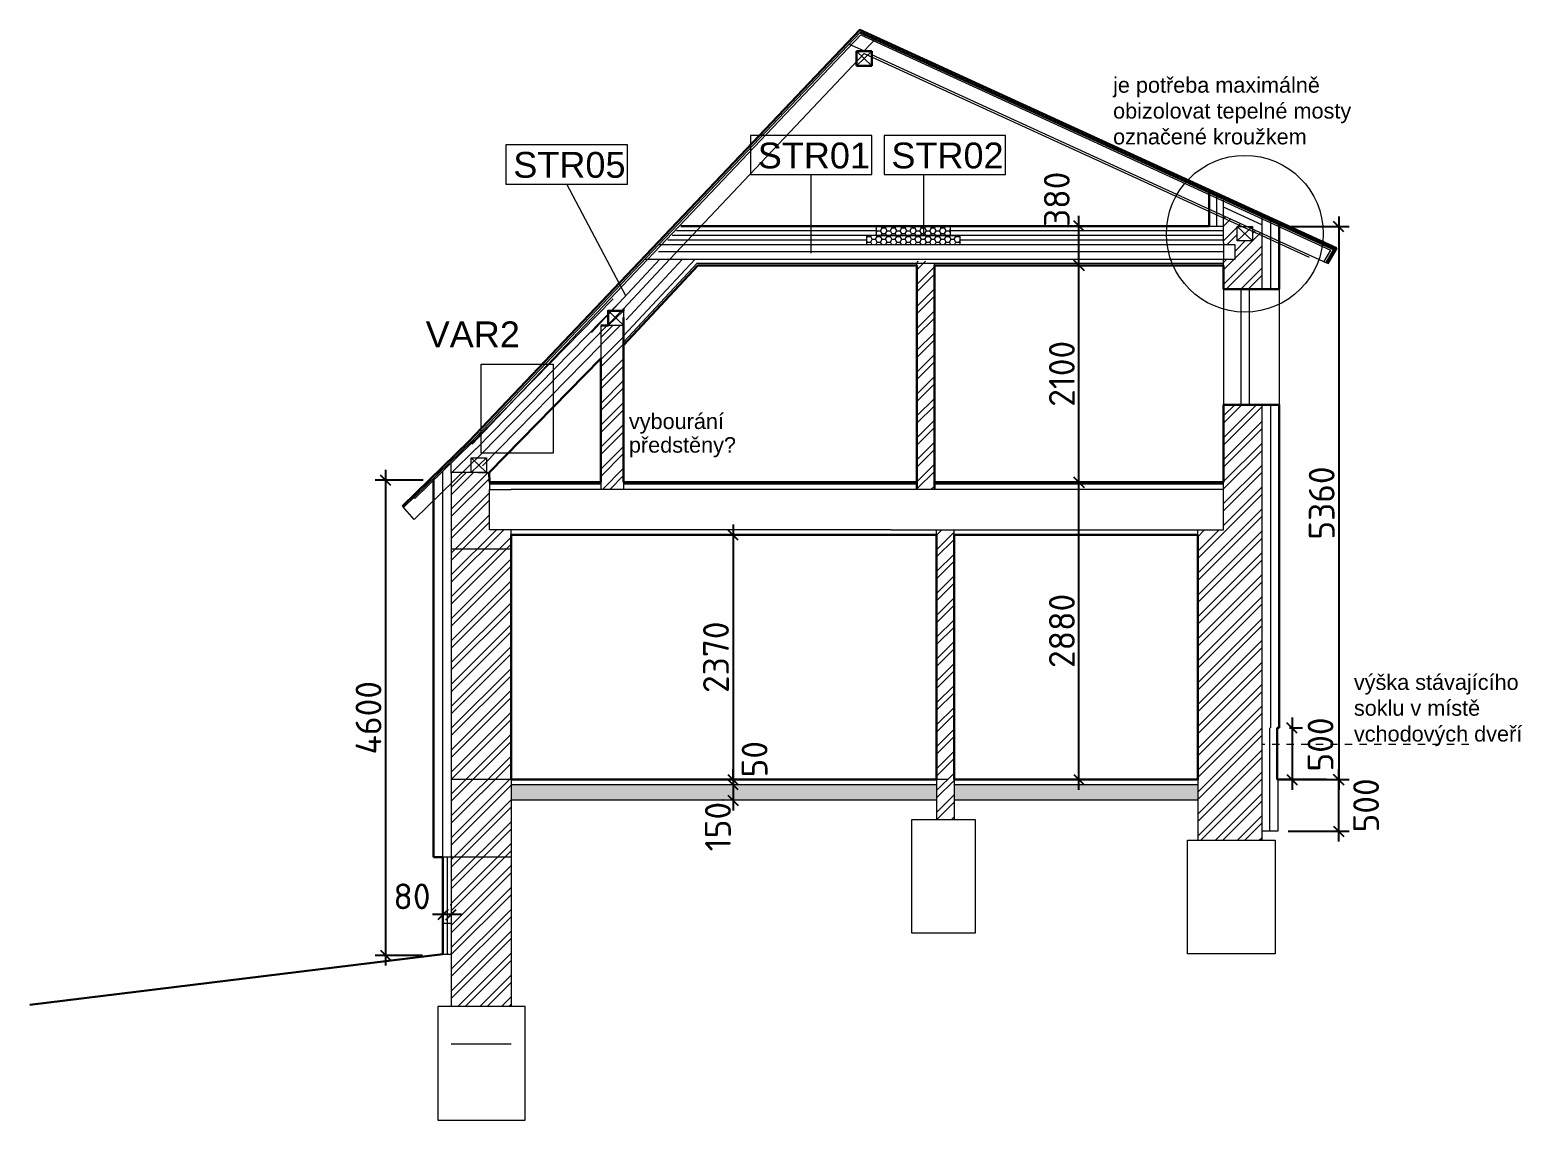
# Model space of a CAD drawing. Header units: millimetres. Extents: x 30012 to 281006, y -63657 to 130824.
# Drawn here: x 68279 to 82731, y -44337 to -33778 of the extents above; entities that cross this region are included whole.
import ezdxf

# ---------------------------------------------------------------- set-up
doc = ezdxf.new("R2010")
doc.units = ezdxf.units.MM
doc.linetypes.add('Čárkovaná', pattern=[282.222223, 141.111112, -141.111112])
doc.layers.add('konstrukce dotovane', color=7, linetype='Continuous', lineweight=15, true_color=0xf4270b)
doc.layers.add('srafy', color=7, linetype='Continuous', lineweight=9, true_color=0x8c8c8c)
for name, color, linetype, lineweight in [('koty', 3, 'Continuous', 9), ('popisy', 2, 'Continuous', 15), ('tenka', 6, 'Continuous', 15), ('tlusta', 1, 'Continuous', 30)]:
    doc.layers.add(name, color=color, linetype=linetype, lineweight=lineweight)
doc.styles.add('ISOCPEUR', font='isocpeur.ttf')
doc.styles.get("Standard").update_dxf_attribs({"font": 'arial.ttf'})
doc.linetypes.add('BATTING', pattern='A,0.00254,-2.54,[134,ltypeshp.shx,S=2.54,R=0,X=-2.54,Y=0],-5.08,[134,ltypeshp.shx,S=2.54,R=180,X=2.54,Y=0],-2.54', length=10.16254)
doc.dimstyles.new('Mirek 100', dxfattribs={"dimtxt": 250, "dimasz": 100, "dimexe": 100, "dimexo": 100, "dimgap": 40, "dimtad": 1, "dimdec": 0, "dimdsep": 32, "dimtxsty": 'ISOCPEUR', "dimblk": 'OBLIQUE', "dimcen": 100, "dimdle": 100, "dimadec": 0, "dimazin": 0, "dimtfac": 1, "dimtdec": 0, "dimtmove": 2, "dimatfit": 3, "dimldrblk": 'OBLIQUE', "dimfxl": 1, "dimarcsym": 0})
pattern_1 = [(45, (0, -13835.89), (-106.06602, 106.06602), []), (45, (70.71, -13835.89), (-106.06602, 106.06602), [])]
pattern_2 = [(0, (0, -13835.89), (47.625, 27.4963), [31.75, -63.5]), (120, (0, -13835.89), (-47.624994, 27.49631), [31.75, -63.5]), (60, (0, -13835.89), (6e-06, 54.99261), [-63.5, 31.75])]

# ---------------------------------------------------------------- blocks, each defined once
blk = doc.blocks.new('_Oblique')
at = {"color": 0, "linetype": 'ByBlock', "lineweight": -2}
blk.add_line((-0.5, -0.5), (0.5, 0.5), dxfattribs=at)
blk = doc.blocks.new('*D581')
at = {"layer": 'Defpoints', "color": 0, "transparency": 16777216}
for p in [(75255, -38669), (75089, -41039), (75255, -41039)]:
    blk.add_point(p, dxfattribs=at)
at = {"layer": 'koty', "color": 0, "lineweight": -2, "transparency": 16777216}
for p, q in [((75089, -38569), (75089, -41139)), ((75155, -38669), (74989, -38669)), ((75155, -41039), (74989, -41039))]:
    blk.add_line(p, q, dxfattribs=at)
at = {"layer": 'koty', "color": 0, "lineweight": -2, "transparency": 16777216, "xscale": 100, "yscale": 100, "zscale": 100}
for p, rotation in [((75089, -38669), 90), ((75089, -41039), 270)]:
    blk.add_blockref('_Oblique', p, dxfattribs=dict(at, rotation=rotation))
at = {"layer": 'koty', "color": 0, "transparency": 16777216, "insert": (74924, -39854), "char_height": 250, "attachment_point": 5, "rotation": 90, "style": 'ISOCPEUR'}
blk.add_mtext('2370', dxfattribs=at)
blk = doc.blocks.new('*D582')
at = {"layer": 'Defpoints', "color": 0, "transparency": 16777216}
for p in [(78439, -36059), (78511, -36059), (78439, -38159)]:
    blk.add_point(p, dxfattribs=at)
at = {"layer": 'koty', "color": 0, "lineweight": -2, "transparency": 16777216}
for p, q in [((78439, -38259), (78439, -35959)), ((78411, -36059), (78339, -36059))]:
    blk.add_line(p, q, dxfattribs=at)
at = {"layer": 'koty', "color": 0, "lineweight": -2, "transparency": 16777216, "xscale": 100, "yscale": 100, "zscale": 100}
for p, rotation in [((78439, -36059), 90), ((78439, -38159), 270)]:
    blk.add_blockref('_Oblique', p, dxfattribs=dict(at, rotation=rotation))
at = {"layer": 'koty', "color": 0, "transparency": 16777216, "insert": (78274, -37109), "char_height": 250, "attachment_point": 5, "rotation": 90, "style": 'ISOCPEUR'}
blk.add_mtext('2100', dxfattribs=at)
blk = doc.blocks.new('*D583')
at = {"layer": 'Defpoints', "color": 0, "transparency": 16777216}
for p in [(78439, -38159), (78439, -38159), (77666, -41039)]:
    blk.add_point(p, dxfattribs=at)
at = {"layer": 'koty', "color": 0, "lineweight": -2, "transparency": 16777216}
for p, q in [((78439, -41139), (78439, -38059)), ((78539, -38159), (78539, -38159)), ((77766, -41039), (78539, -41039))]:
    blk.add_line(p, q, dxfattribs=at)
at = {"layer": 'koty', "color": 0, "lineweight": -2, "transparency": 16777216, "xscale": 100, "yscale": 100, "zscale": 100}
for p, rotation in [((78439, -38159), 90), ((78439, -41039), 270)]:
    blk.add_blockref('_Oblique', p, dxfattribs=dict(at, rotation=rotation))
at = {"layer": 'koty', "color": 0, "transparency": 16777216, "insert": (78274, -39599), "char_height": 250, "attachment_point": 5, "rotation": 90, "style": 'ISOCPEUR'}
blk.add_mtext('2880', dxfattribs=at)
blk = doc.blocks.new('*D584')
at = {"layer": 'Defpoints', "color": 0, "transparency": 16777216}
for p in [(78439, -35679), (78450, -35679), (78439, -36059)]:
    blk.add_point(p, dxfattribs=at)
at = {"layer": 'koty', "color": 0, "lineweight": -2, "transparency": 16777216}
for p, q in [((78350, -35679), (78339, -35679)), ((78439, -36159), (78439, -35579))]:
    blk.add_line(p, q, dxfattribs=at)
at = {"layer": 'koty', "color": 0, "lineweight": -2, "transparency": 16777216, "xscale": 100, "yscale": 100, "zscale": 100}
for p, rotation in [((78439, -35679), 90), ((78439, -36059), 270)]:
    blk.add_blockref('_Oblique', p, dxfattribs=dict(at, rotation=rotation))
at = {"layer": 'koty', "color": 0, "transparency": 16777216, "insert": (78225, -35419), "char_height": 250, "attachment_point": 5, "rotation": 90, "style": 'ISOCPEUR'}
blk.add_mtext('380', dxfattribs=at)
blk = doc.blocks.new('*D587')
at = {"layer": 'Defpoints', "color": 0, "transparency": 16777216}
for p in [(75089, -41039), (75089, -41089), (75089, -41089)]:
    blk.add_point(p, dxfattribs=at)
at = {"layer": 'koty', "color": 0, "lineweight": -2, "transparency": 16777216}
for p, q in [((75089, -41039), (75089, -40939)), ((75089, -41039), (75089, -41089)), ((75189, -41039), (75189, -41039)), ((75089, -41089), (75089, -41189)), ((75189, -41089), (75189, -41089))]:
    blk.add_line(p, q, dxfattribs=at)
at = {"layer": 'koty', "color": 0, "lineweight": -2, "transparency": 16777216, "xscale": 100, "yscale": 100, "zscale": 100}
for p, rotation in [((75089, -41039), 270), ((75089, -41089), 90)]:
    blk.add_blockref('_Oblique', p, dxfattribs=dict(at, rotation=rotation))
at = {"layer": 'koty', "color": 0, "transparency": 16777216, "insert": (75298, -40842), "char_height": 250, "attachment_point": 5, "rotation": 90, "style": 'ISOCPEUR'}
blk.add_mtext('50', dxfattribs=at)
blk = doc.blocks.new('*D588')
at = {"layer": 'Defpoints', "color": 0, "transparency": 16777216}
for p in [(75089, -41089), (75089, -41239), (75093, -41239)]:
    blk.add_point(p, dxfattribs=at)
at = {"layer": 'koty', "color": 0, "lineweight": -2, "transparency": 16777216}
for p, q in [((75089, -40989), (75089, -41339)), ((75189, -41089), (75189, -41089)), ((74993, -41239), (74989, -41239))]:
    blk.add_line(p, q, dxfattribs=at)
at = {"layer": 'koty', "color": 0, "lineweight": -2, "transparency": 16777216, "xscale": 100, "yscale": 100, "zscale": 100}
for p, rotation in [((75089, -41089), 90), ((75089, -41239), 270)]:
    blk.add_blockref('_Oblique', p, dxfattribs=dict(at, rotation=rotation))
at = {"layer": 'koty', "color": 0, "transparency": 16777216, "insert": (74943, -41494), "char_height": 250, "attachment_point": 5, "rotation": 90, "style": 'ISOCPEUR'}
blk.add_mtext('150', dxfattribs=at)
blk = doc.blocks.new('*D589')
at = {"layer": 'Defpoints', "color": 0, "transparency": 16777216}
for p in [(72279, -42346), (72279, -42356), (72359, -42356)]:
    blk.add_point(p, dxfattribs=at)
at = {"layer": 'koty', "color": 0, "lineweight": -2, "transparency": 16777216}
for p, q in [((72279, -42256), (72279, -42246)), ((72359, -42256), (72359, -42246)), ((72459, -42346), (72179, -42346))]:
    blk.add_line(p, q, dxfattribs=at)
at = {"layer": 'koty', "color": 0, "lineweight": -2, "transparency": 16777216, "xscale": 100, "yscale": 100, "zscale": 100, "rotation": 180}
blk.add_blockref('_Oblique', (72279, -42346), dxfattribs=at)
at = {"layer": 'koty', "color": 0, "lineweight": -2, "transparency": 16777216, "xscale": 100, "yscale": 100, "zscale": 100}
blk.add_blockref('_Oblique', (72359, -42346), dxfattribs=at)
at = {"layer": 'koty', "color": 0, "transparency": 16777216, "insert": (71980, -42170), "char_height": 250, "attachment_point": 5, "style": 'ISOCPEUR'}
blk.add_mtext('80', dxfattribs=at)
blk = doc.blocks.new('*D590')
at = {"layer": 'Defpoints', "color": 0, "transparency": 16777216}
for p in [(80379, -35684), (80379, -41039), (80955, -41039)]:
    blk.add_point(p, dxfattribs=at)
at = {"layer": 'koty', "color": 0, "lineweight": -2, "transparency": 16777216}
for p, q in [((80479, -35684), (81055, -35684)), ((80955, -35584), (80955, -41139)), ((80479, -41039), (81055, -41039))]:
    blk.add_line(p, q, dxfattribs=at)
at = {"layer": 'koty', "color": 0, "lineweight": -2, "transparency": 16777216, "xscale": 100, "yscale": 100, "zscale": 100}
for p, rotation in [((80955, -35684), 90), ((80955, -41039), 270)]:
    blk.add_blockref('_Oblique', p, dxfattribs=dict(at, rotation=rotation))
at = {"layer": 'koty', "color": 0, "transparency": 16777216, "insert": (80790, -38361), "char_height": 250, "attachment_point": 5, "rotation": 90, "style": 'ISOCPEUR'}
blk.add_mtext('5360', dxfattribs=at)
blk = doc.blocks.new('*D591')
at = {"layer": 'Defpoints', "color": 0, "transparency": 16777216}
for p in [(72189, -38140), (71724, -42741), (72181, -42741)]:
    blk.add_point(p, dxfattribs=at)
at = {"layer": 'koty', "color": 0, "lineweight": -2, "transparency": 16777216}
for p, q in [((72089, -38140), (71624, -38140)), ((71724, -38040), (71724, -42841)), ((72081, -42741), (71624, -42741))]:
    blk.add_line(p, q, dxfattribs=at)
at = {"layer": 'koty', "color": 0, "lineweight": -2, "transparency": 16777216, "xscale": 100, "yscale": 100, "zscale": 100}
for p, rotation in [((71724, -38140), 90), ((71724, -42741), 270)]:
    blk.add_blockref('_Oblique', p, dxfattribs=dict(at, rotation=rotation))
at = {"layer": 'koty', "color": 0, "transparency": 16777216, "insert": (71559, -40440), "char_height": 250, "attachment_point": 5, "rotation": 90, "style": 'ISOCPEUR'}
blk.add_mtext('4600', dxfattribs=at)
blk = doc.blocks.new('*D594')
at = {"layer": 'Defpoints', "color": 0, "transparency": 16777216}
for p in [(80379, -41039), (80955, -41039), (80366, -41539)]:
    blk.add_point(p, dxfattribs=at)
at = {"layer": 'koty', "color": 0, "lineweight": -2, "transparency": 16777216}
for p, q in [((80479, -41039), (81055, -41039)), ((80955, -41639), (80955, -40939)), ((80466, -41539), (81055, -41539))]:
    blk.add_line(p, q, dxfattribs=at)
at = {"layer": 'koty', "color": 0, "lineweight": -2, "transparency": 16777216, "xscale": 100, "yscale": 100, "zscale": 100}
for p, rotation in [((80955, -41039), 90), ((80955, -41539), 270)]:
    blk.add_blockref('_Oblique', p, dxfattribs=dict(at, rotation=rotation))
at = {"layer": 'koty', "color": 0, "transparency": 16777216, "insert": (81220, -41289), "char_height": 250, "attachment_point": 5, "rotation": 90, "style": 'ISOCPEUR'}
blk.add_mtext('500', dxfattribs=at)
blk = doc.blocks.new('*D595')
at = {"layer": 'Defpoints', "color": 0, "transparency": 16777216}
for p in [(80379, -40539), (80498, -41039), (80503, -41039)]:
    blk.add_point(p, dxfattribs=at)
at = {"layer": 'koty', "color": 0, "lineweight": -2, "transparency": 16777216}
for p, q in [((80503, -40439), (80503, -41139)), ((80479, -40539), (80603, -40539)), ((80598, -41039), (80603, -41039))]:
    blk.add_line(p, q, dxfattribs=at)
at = {"layer": 'koty', "color": 0, "lineweight": -2, "transparency": 16777216, "xscale": 100, "yscale": 100, "zscale": 100}
for p, rotation in [((80503, -40539), 90), ((80503, -41039), 270)]:
    blk.add_blockref('_Oblique', p, dxfattribs=dict(at, rotation=rotation))
at = {"layer": 'koty', "color": 0, "transparency": 16777216, "insert": (80779, -40699), "char_height": 250, "attachment_point": 5, "rotation": 90, "style": 'ISOCPEUR'}
blk.add_mtext('500', dxfattribs=at)

msp = doc.modelspace()

# ---------------------------------------------------------------- hatches: boundary and pattern name
at = {"layer": 'srafy', "true_color": 0x51eb14, "transparency": 33554687}
h = msp.add_hatch(dxfattribs=at)
h.set_pattern_fill('HONEY', color=80, scale=10)
h.set_pattern_definition(pattern_2)
h.paths.add_polyline_path([(77284.8, -35768.9), (76384.8, -35768.9), (76384.8, -35858.9), (77284.8, -35858.9)])
h.paths.add_polyline_path([(77194.8, -35678.9), (76474.8, -35678.9), (76474.8, -35768.9), (77194.8, -35768.9)])
at = {"layer": 'srafy', "transparency": 33554687}
h = msp.add_hatch(dxfattribs=at)
h.set_pattern_fill('ZDIVO-OBECNE', color=256, scale=50)
h.set_pattern_definition(pattern_1)
h.paths.add_polyline_path([(80209.2, -35748.5), (80120.9, -35708), (80120.9, -35822.8), (79970.9, -35822.8), (79970.9, -35682.8), (80065.8, -35682.8), (79839.2, -35578.9), (79839.2, -35838.9), (79839.2, -35858.9), (79951.4, -35858.9), (79951.4, -35998.9), (79839.2, -35998.9), (79839.2, -36058.9), (79839.2, -36288.9), (80209.2, -36288.9)])
h = msp.add_hatch(dxfattribs=at)
h.set_pattern_fill('ZDIVO-OBECNE', color=256, scale=50)
h.set_pattern_definition(pattern_1)
h.paths.add_polyline_path([(72939.2, -38808.9), (72359.2, -38808.9), (72359.2, -40188.9), (72939.2, -40188.9)])
h.paths.add_polyline_path([(72939.2, -38618.9), (72729.2, -38618.9), (72729.2, -38228.9), (72729.2, -38178.9), (72729.2, -38158.9), (72729.2, -38063.9), (72702.3, -38063.9), (72619.2, -38063.9), (72552.3, -38063.9), (72451.5, -38063.9), (72359.2, -38146.9), (72359.2, -38808.9), (72939.2, -38808.9), (72939.2, -38668.9)])
h.paths.add_polyline_path([(72939.2, -40188.9), (72359.2, -40188.9), (72359.2, -40748.9), (72939.2, -40748.9)])
h.paths.add_polyline_path([(72939.2, -40748.9), (72359.2, -40748.9), (72359.2, -41238.9), (72939.2, -41238.9), (72939.2, -41038.9)])
h.paths.add_polyline_path([(72939.2, -41238.9), (72359.2, -41238.9), (72359.2, -42158.9), (72359.2, -43235.4), (72939.2, -43235.4)])
h.paths.add_polyline_path([(77229.2, -38668.9), (77229.2, -38618.9), (77059.2, -38618.9), (77059.2, -38668.9), (77059.2, -41038.9), (77059.2, -41425), (77229.2, -41425), (77229.2, -41038.9)])
h.paths.add_polyline_path([(80209.2, -37408.9), (79839.2, -37408.9), (79839.2, -38158.9), (79839.2, -38618.9), (79589.2, -38618.9), (79589.2, -38668.9), (79589.2, -41038.9), (79589.2, -41625), (79838.8, -41625), (80209.2, -41625), (80209.2, -41038.9)])
h.paths.add_polyline_path([(77039.2, -36038.9), (77039.2, -36018.9), (76869.2, -36018.9), (76869.2, -36038.9), (76869.2, -38228.9), (77039.2, -38228.9)])
h.paths.add_polyline_path([(74029.2, -36641.7), (73809.2, -36641.7), (73809.2, -38158.9), (73809.2, -38228.9), (74029.2, -38228.9)])
at = {"layer": 'srafy', "true_color": 0xcc17e8, "transparency": 33554687}
h = msp.add_hatch(dxfattribs=at)
h.set_pattern_fill('HONEY', color=200, scale=10)
h.set_pattern_definition(pattern_2)
h.paths.add_polyline_path([(76284.2, -41088.9), (72939.2, -41088.9), (72939.2, -41238.9), (76284.2, -41238.9)])
h.paths.add_polyline_path([(77059.2, -41088.9), (76284.2, -41088.9), (76284.2, -41238.9), (77059.2, -41238.9)])
h.paths.add_polyline_path([(79589.2, -41088.9), (77229.2, -41088.9), (77229.2, -41238.9), (79589.2, -41238.9)])

# ---------------------------------------------------------------- linework, layer by layer
at = {"layer": 'konstrukce dotovane', "color": 20, "true_color": 0xe83d17, "transparency": 33554687}
msp.add_lwpolyline([(72651.3, -37014.4), (73347.1, -37014.4), (73347.1, -37876.1), (72651.3, -37876.1), (72651.3, -37014.4)], dxfattribs=at)
at = {"layer": 'popisy', "transparency": 33554687}
for points in [[(75258.1, -34799.7), (75258.1, -35180.4), (76434, -35180.4), (76434, -34799.7), (75258.1, -34799.7)], [(76552.1, -34799.7), (76552.1, -35180.4), (77728, -35180.4), (77728, -34799.7), (76552.1, -34799.7)], [(72890.4, -34890.5), (72890.4, -35271.2), (74066.3, -35271.2), (74066.3, -34890.5), (72890.4, -34890.5)], [(75846.1, -35940.4), (75846.1, -35180.4)], [(76933.1, -35180.4), (76933.1, -35768.9)], [(74050.2, -36353.7), (73478.4, -35271.2)]]:
    msp.add_lwpolyline(points, dxfattribs=at)
at = {"layer": 'srafy', "color": 132, "linetype": 'BATTING', "ltscale": 7, "true_color": 0x21dede, "transparency": 33554687}
msp.add_line((79842.9, -35928.9), (74367.7, -35928.9), dxfattribs=at)
for points in [[(79774.2, -35678.9), (79774.2, -35384.4)], [(80209.2, -35666), (79839.2, -35496.4)]]:
    msp.add_lwpolyline(points, dxfattribs=at)
at = {"layer": 'srafy', "color": 20, "linetype": 'BATTING', "ltscale": 8, "true_color": 0xe74c18, "transparency": 33554687}
for points in [[(80294.2, -35591.9), (80294.2, -36288.9)], [(80294.2, -37408.9), (80294.2, -40538.9)], [(72274.2, -38057.2), (72274.2, -41788.9)]]:
    msp.add_lwpolyline(points, dxfattribs=at)
at = {"layer": 'srafy', "color": 132, "linetype": 'BATTING', "ltscale": 4.4, "true_color": 0x21dede, "transparency": 33554687}
for points in [[(76384.8, -35813.9), (74458.1, -35813.9)], [(76474.8, -35723.9), (74542.1, -35723.9)], [(79839.2, -35723.9), (77194.8, -35723.9)], [(79839.2, -35813.9), (77284.8, -35813.9)]]:
    msp.add_lwpolyline(points, dxfattribs=at)
at = {"layer": 'srafy', "color": 132, "linetype": 'BATTING', "ltscale": 6.9, "true_color": 0x21dede, "transparency": 33554687}
for points in [[(73719.2, -36708.5), (74381.2, -35998.9)], [(73719.2, -36708.5), (74381.2, -35998.9)], [(72601.7, -37834.9), (73978, -36431.1)], [(72602.8, -37833.9), (72359.2, -38072)]]:
    msp.add_lwpolyline(points, dxfattribs=at)
at = {"layer": 'srafy', "color": 132, "linetype": 'BATTING', "ltscale": 9, "true_color": 0x21dede, "transparency": 33554687}
for points in [[(74052.7, -36585.6), (74600.1, -35998.9)], [(72663.1, -38000.9), (73809.2, -36831.8)]]:
    msp.add_lwpolyline(points, dxfattribs=at)
at = {"layer": 'srafy', "color": 80, "linetype": 'BATTING', "ltscale": 7, "true_color": 0x47ff0a, "transparency": 33554687}
msp.add_lwpolyline([(80287.6, -41538.9), (80287.6, -40538.9)], dxfattribs=at)
at = {"layer": 'srafy', "color": 20, "linetype": 'BATTING', "ltscale": 4, "true_color": 0xe74c18, "transparency": 33554687}
msp.add_lwpolyline([(72319.2, -41788.9), (72319.2, -42428.7)], dxfattribs=at)
at = {"layer": 'srafy', "color": 80, "linetype": 'BATTING', "ltscale": 4, "true_color": 0x47ff0a, "transparency": 33554687}
msp.add_lwpolyline([(72319.2, -42428.7), (72319.2, -42728.7)], dxfattribs=at)
at = {"layer": 'tenka', "transparency": 33554687}
for p, q in [((79970.9, -35822.8), (79970.9, -35682.8)), ((79970.9, -35682.8), (80120.9, -35682.8)), ((80120.9, -35682.8), (80120.9, -35822.8)), ((80120.9, -35822.8), (79970.9, -35822.8)), ((79951.4, -35858.9), (74367.7, -35858.9)), ((79951.4, -35998.9), (79951.4, -35858.9)), ((74234.7, -35998.9), (79951.4, -35998.9)), ((74740.5, -36038.9), (79839.2, -36038.9)), ((73879.2, -36641.7), (73879.2, -36498)), ((74029.2, -36498), (74029.2, -36638)), ((72552.3, -38063.9), (72552.3, -37923.9)), ((72552.3, -37923.9), (72702.3, -37923.9)), ((72702.3, -37923.9), (72702.3, -38063.9)), ((72702.3, -38063.9), (72552.3, -38063.9))]:
    msp.add_line(p, q, dxfattribs=at)
for points in [[(72547.1, -37776.3), (76320.7, -33802), (80904.6, -35902.4), (80829.5, -36030.6)], [(72561.6, -37790.1), (76325.3, -33826.2), (80876.2, -35911.3), (80812.3, -36020.5)], [(76362.6, -33985.9), (76211.8, -33916.8)], [(76355.1, -33985.9), (76478.1, -33854.1)], [(74477, -35998.9), (76360.3, -34007.2), (80667.6, -35980.8)], [(76284.5, -33985.9), (76434.5, -34125.9)], [(76434.5, -33985.9), (76284.5, -34125.9)], [(80846.8, -36040.7), (76434.5, -34018.8)], [(79839.2, -35838.9), (79839.2, -35426.7)], [(76384.8, -35678.9), (77284.8, -35678.9)], [(76474.8, -35678.9), (76474.8, -35768.9), (77194.8, -35768.9), (77194.8, -35678.9)], [(79699.2, -35678.9), (79839.2, -35678.9)], [(79970.9, -35682.8), (80120.9, -35822.8)], [(80120.9, -35682.8), (79970.9, -35822.8)], [(80209.2, -35591.9), (80209.2, -36288.9)], [(79839.2, -35768.9), (74500.1, -35768.9)], [(76384.8, -35858.9), (76384.8, -35768.9)], [(77194.8, -35768.9), (77284.8, -35768.9), (76384.8, -35768.9)], [(77284.8, -35768.9), (77284.8, -35858.9)], [(79839.2, -35838.9), (79839.2, -35858.9)], [(79839.2, -35858.9), (79839.2, -35998.9)], [(74029.2, -36478.8), (74477, -35998.9)], [(74029.2, -36742.7), (74723.2, -35998.9)], [(74029.2, -36801.3), (74740.5, -36038.9), (79839.2, -36038.9)], [(76869.2, -36058.9), (76869.2, -36038.9)], [(77039.2, -36058.9), (77039.2, -36038.9)], [(79839.2, -36058.9), (77039.2, -36058.9)], [(79839.2, -36058.9), (79839.2, -35998.9)], [(72551.7, -37785.9), (73928, -36382.1)], [(79839.2, -36288.9), (79839.2, -37408.9)], [(80008.1, -36288.9), (80008.1, -37408.9)], [(80088.1, -36288.9), (80088.1, -37408.9)], [(80379.2, -36288.9), (80379.2, -37408.9)], [(72651.7, -37883.9), (74028, -36480.1)], [(73879.2, -36498), (74029.2, -36638)], [(74029.2, -36498), (73879.2, -36641.7)], [(74029.2, -36498), (73879.2, -36498)], [(74029.2, -36478.8), (74029.2, -36564.5)], [(73809.2, -36641.7), (73809.2, -36751.6)], [(74029.2, -36641.7), (73809.2, -36641.7)], [(73809.2, -36641.7), (73809.2, -36960.4)], [(80209.2, -37408.9), (80209.2, -41038.9)], [(72559.8, -37762.9), (71898.5, -38404.8)], [(72553.8, -37783.8), (72008, -38317.3), (71991, -38298.3)], [(72651.7, -37883.9), (72001.5, -38519.4), (71886.8, -38391.9)], [(72359.2, -38072), (72359.2, -37974.1)], [(72552.3, -37923.9), (72702.3, -38063.9)], [(72702.3, -37923.9), (72552.3, -38063.9)], [(72359.2, -38063.9), (72359.2, -38808.9)], [(72552.3, -38063.9), (72359.2, -38063.9)], [(72619.2, -38063.9), (72729.2, -38063.9)], [(72702.3, -38063.9), (72729.2, -38063.9)], [(72729.2, -38063.9), (72729.2, -38158.9)], [(72939.2, -38158.9), (72729.2, -38158.9)], [(72729.2, -38158.9), (72729.2, -38178.9)], [(73809.2, -38178.9), (72729.2, -38178.9)], [(72729.2, -38178.9), (72729.2, -38228.9)], [(72939.2, -38618.9), (72729.2, -38618.9), (72729.2, -38228.9), (72939.2, -38228.9)], [(79839.2, -38228.9), (72939.2, -38228.9)], [(73809.2, -38158.9), (73809.2, -38228.9)], [(74029.2, -38158.9), (74029.2, -38228.9)], [(76869.2, -38178.9), (74029.2, -38178.9)], [(79839.2, -38178.9), (77039.2, -38178.9)], [(79589.2, -38618.9), (79839.2, -38618.9), (79839.2, -38238.9)], [(79839.2, -38618.9), (79839.2, -38158.9)], [(71950.7, -38358.2), (71938.9, -38345.1)], [(76619.2, -38618.9), (72939.2, -38618.9)], [(72939.2, -38668.9), (72939.2, -38618.9)], [(76619.2, -38618.9), (79589.2, -38618.9)], [(77059.2, -38668.9), (77059.2, -38618.9)], [(77229.2, -38668.9), (77229.2, -38618.9)], [(79589.2, -38668.9), (79589.2, -38618.9)], [(72359.2, -38760.8), (72359.2, -43040.3)], [(72939.2, -38808.9), (72359.2, -38808.9)], [(77166, -41038.9), (72359.2, -41038.9), (72359.2, -41218.9)], [(72939.2, -41038.9), (72939.2, -43235.4)], [(77059.2, -41038.9), (77059.2, -41425)], [(77229.2, -41038.9), (77229.2, -41425)], [(79589.2, -41038.9), (79589.2, -41625)], [(80209.2, -41038.9), (80209.2, -41625)], [(80366, -41038.9), (80366, -41538.9)], [(77059.2, -41088.9), (72939.2, -41088.9)], [(79589.2, -41088.9), (77229.2, -41088.9)], [(77059.2, -41238.9), (72939.2, -41238.9)], [(79589.2, -41238.9), (77229.2, -41238.9)], [(80209.2, -41238.9), (80209.2, -41625)], [(77305.1, -41425), (77435.5, -41425), (77435.5, -42526.8), (76822.3, -42526.8), (76822.3, -41425), (76960.6, -41425)], [(76960.6, -41425), (77305.1, -41425)], [(80366, -41538.9), (80209.2, -41538.9)], [(80209.2, -41625), (80339.5, -41625), (80339.5, -42726.8), (79490.9, -42726.8), (79490.9, -41625), (79629.2, -41625)], [(79629.2, -41625), (80209.2, -41625)], [(72359.2, -41788.9), (72189.2, -41788.9)], [(72939.2, -41788.9), (72359.2, -41788.9)], [(72279.2, -42428.7), (72359.2, -42428.7)], [(72279.2, -42728.7), (72359.2, -42728.7)], [(72359.2, -43040.3), (72359.2, -43235.4)], [(72359.2, -43235.4), (72228.8, -43235.4), (72228.8, -44337.2), (73077.4, -44337.2), (73077.4, -43235.4), (72939.2, -43235.4)], [(72939.2, -43235.4), (72359.2, -43235.4)], [(72939.2, -43600.3), (72359.2, -43600.3)]]:
    msp.add_lwpolyline(points, dxfattribs=at)
at = {"layer": 'tenka', "linetype": 'Čárkovaná', "ltscale": 0.5, "transparency": 33554687}
msp.add_lwpolyline([(82214.6, -40698.9), (80209.2, -40698.9)], dxfattribs=at)
at = {"layer": 'tenka', "transparency": 33554687}
msp.add_circle((80045.9, -35752.8), 759.2, dxfattribs=at)
at = {"layer": 'tlusta', "transparency": 33554687}
for p, q in [((76284.5, -34125.9), (76284.5, -33985.9)), ((76434.5, -33985.9), (76434.5, -34125.9)), ((76434.5, -34125.9), (76284.5, -34125.9)), ((79699.2, -35678.9), (74584.1, -35678.9))]:
    msp.add_line(p, q, dxfattribs=at)
for points in [[(72532.6, -37762.5), (76316, -33777.9), (80933, -35893.4), (80846.8, -36040.7)], [(80922.9, -35910.7), (76320.6, -33802.1)], [(76284.5, -33985.9), (76434.5, -33985.9)], [(79699.2, -35678.9), (79699.2, -35350)], [(79839.2, -36288.9), (80379.2, -36288.9), (80379.2, -35668.9)], [(76869.2, -36058.9), (74749.2, -36058.9), (74029.2, -36830.6)], [(76869.2, -36058.9), (76869.2, -38228.9)], [(77039.2, -36058.9), (77039.2, -38228.9)], [(79839.2, -36058.9), (77039.2, -36058.9)], [(79839.2, -36288.9), (79839.2, -36058.9)], [(73809.2, -36641.7), (73879.2, -36641.7), (73879.2, -36498), (74029.2, -36498), (74029.2, -36478.8)], [(74029.2, -36564.5), (74029.2, -38158.9)], [(72727.3, -38063.9), (73809.2, -36960.4)], [(73809.2, -36960.4), (73809.2, -38158.9)], [(79839.2, -38158.9), (79839.2, -37408.9)], [(79839.2, -37408.9), (80379.2, -37408.9), (80379.2, -40538.9)], [(72532.6, -37762.5), (71886.8, -38391.9)], [(72189.2, -38140.2), (72189.2, -41788.9)], [(72727.3, -38063.9), (72729.2, -38158.9)], [(73809.2, -38158.9), (72729.2, -38158.9)], [(76869.2, -38158.9), (74029.2, -38158.9)], [(79839.2, -38158.9), (77039.2, -38158.9)], [(72939.2, -38668.9), (72939.2, -38808.9)], [(76619.2, -38668.9), (72939.2, -38668.9)], [(76619.2, -38668.9), (77059.2, -38668.9)], [(77059.2, -38668.9), (77059.2, -41038.9)], [(77229.2, -38668.9), (77229.2, -41038.9)], [(77229.2, -38668.9), (79589.2, -38668.9)], [(79589.2, -38668.9), (79589.2, -41038.9)], [(72939.2, -38808.9), (72939.2, -41038.9)], [(80379.2, -40538.9), (80359.2, -40538.9), (80359.2, -41038.9)], [(77059.2, -41038.9), (72939.2, -41038.9)], [(79589.2, -41038.9), (77229.2, -41038.9)], [(80837.6, -41038.9), (80359.2, -41038.9)], [(72279.2, -41788.9), (72279.2, -42728.7), (68279.2, -43218.9)], [(72189.2, -41788.9), (72279.2, -41788.9)]]:
    msp.add_lwpolyline(points, dxfattribs=at)

# ---------------------------------------------------------------- texts
at = {"layer": 'konstrukce dotovane', "color": 20, "true_color": 0xe83d17, "transparency": 33554687}
for s, height, p in [('VAR2', 250, (72112.7, -36851.9)), ('vybourání', 150, (74081, -37643.7)), ('předstěny?', 150, (74081, -37872.6))]:
    msp.add_text(s, height=height, dxfattribs=at).set_placement(p)
at = {"layer": 'popisy', "transparency": 33554687}
for s, p in [('STR05', (72961.2, -35210.3)), ('STR01', (75328.9, -35119.5)), ('STR02', (76622.9, -35119.5))]:
    msp.add_text(s, height=250, dxfattribs=at).set_placement(p)
at = {"layer": 'tenka', "transparency": 33554687, "char_height": 150, "attachment_point": 7}
for s, insert, width in [('je potřeba maximálně \\Pobizolovat tepelné mosty\\P\\pt1950;označené kroužkem', (78769.7, -34889.2), 7852.498), ('\\pt1950;výška stávajícího soklu v místě vchodových dveří ', (81102, -40715.6), 1695.792)]:
    msp.add_mtext(s, dxfattribs=dict(at, insert=insert, width=width))

# ---------------------------------------------------------------- dimensions: what is measured, and where the dimension line sits
at = {"layer": 'koty', "transparency": 33554687}
for base, p1, p2, picture, middle in [((78439.2, -35678.9), (78439.2, -36058.9), (78450, -35678.9), '*D584', (78224.7, -35418.8)), ((80502.6, -41038.9), (80379.2, -40538.9), (80498.3, -41038.9), '*D595', (80779.4, -40698.9)), ((75089.5, -41088.9), (75089.5, -41038.9), (75089.5, -41088.9), '*D587', (75298.3, -40841.7)), ((75089.5, -41238.9), (75089.5, -41088.9), (75093.1, -41238.9), '*D588', (74942.6, -41493.6)), ((80954.6, -41038.9), (80366, -41538.9), (80379.2, -41038.9), '*D594', (81219.7, -41288.9))]:
    dim = msp.add_linear_dim(base=base, p1=p1, p2=p2, angle=90, dimstyle='Mirek 100', dxfattribs=at)
    dim.commit()
    dim.dimension.update_dxf_attribs({"geometry": picture, "text_midpoint": middle, "dimtype": 160})
dim = msp.add_linear_dim(base=(80954.6, -41038.9), p1=(80379.2, -35683.6), p2=(80379.2, -41038.9), angle=90, dimstyle='Mirek 100', override={"dimrnd": 10}, dxfattribs=at)
dim.commit()
dim.dimension.update_dxf_attribs({"geometry": '*D590', "text_midpoint": (80789.6, -38361.2)})
for base, p1, p2, picture, middle in [((78439.2, -36058.9), (78439.2, -38158.9), (78511, -36058.9), '*D582', (78274.2, -37108.9)), ((71724.1199, -42740.7109), (72189.1624, -38140.2427), (72180.9229, -42740.7109), '*D591', (71559.1199, -40440.4768)), ((78439.2, -38158.9), (77666, -41038.9), (78439.2, -38158.9), '*D583', (78274.2, -39598.9)), ((75089.5, -41038.9), (75254.8, -38668.9), (75254.8, -41038.9), '*D581', (74924.5, -39853.9))]:
    dim = msp.add_linear_dim(base=base, p1=p1, p2=p2, angle=90, dimstyle='Mirek 100', dxfattribs=at)
    dim.commit()
    dim.dimension.update_dxf_attribs({"geometry": picture, "text_midpoint": middle})
dim = msp.add_linear_dim(base=(72279.2, -42345.8), p1=(72359.2, -42355.6), p2=(72279.2, -42355.6), dimstyle='Mirek 100', dxfattribs=at)
dim.commit()
dim.dimension.update_dxf_attribs({"geometry": '*D589', "text_midpoint": (71979.8, -42170.2), "dimtype": 160})

doc.saveas('drawing.dxf')
